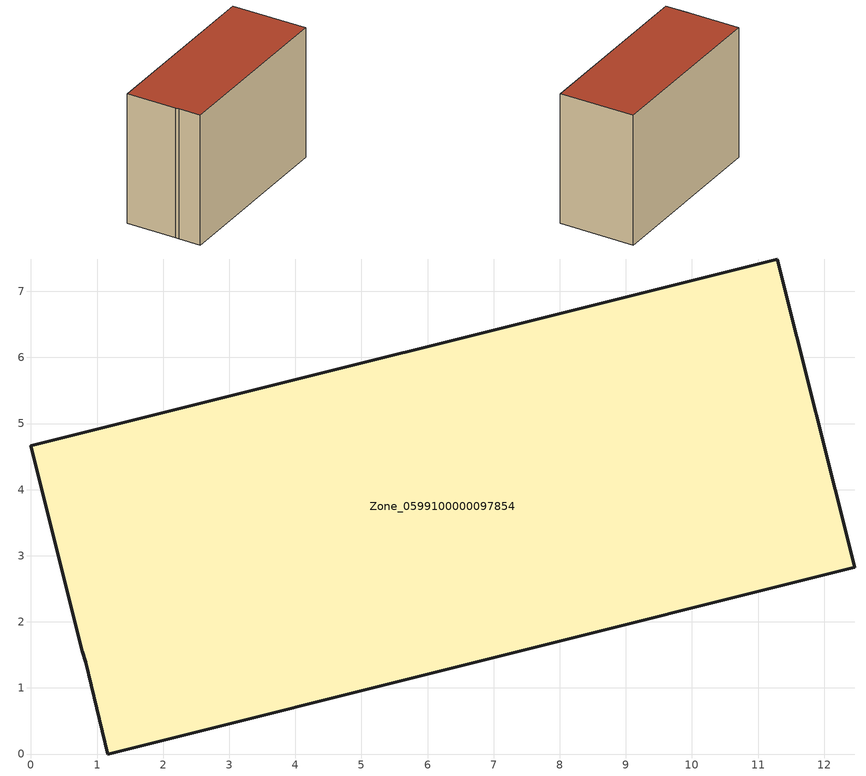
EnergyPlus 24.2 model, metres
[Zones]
Zone_0599100000097854
 floor ground (C_G): 1.16,0 0.83,1.39 0.77,1.55 0,4.66 11.29,7.49 12.46,2.83 z0
 wall outside (C_F): 1.16,0 12.46,2.83 11.29,7.49 0,4.66 0.77,1.55 0.83,1.39 1.16,0 z0:8.4
 roof outside (C_R): 0.83,1.39 1.16,0 12.46,2.83 11.29,7.49 0,4.66 0.77,1.55 z8.4
[BUILDING]
Pand.0599100000097854: North Axis=0; Terrain=City; Loads Convergence Tolerance Value=0.04; Temperature Convergence Tolerance Value=0.4; Solar Distribution=FullExterior; Maximum Number of Warmup Days=25; Minimum Number of Warmup Days=1
[Site:Location]
Rotterdam.The.Hague.AP_ZH_NLD Design_Conditions: Latitude=51.96; Longitude=4.45; Time Zone=1; Elevation=-4.5
[SITE:GROUNDTEMPERATURE:BUILDINGSURFACE]
18, 18, 18, 18, 18, 18, 18, 18, 18, 18, 18, 18
[MATERIAL] Thermal Absorptance=0.9; Solar Absorptance=0.7; Visible Absorptance=0.7
Name | Roughness | Thickness | Conductivity | Density | Specific Heat
G.TI.1992-2005 | MediumSmooth | 0.15 | 0.06 | 540 | 1210
F.TI.1992-2005 | Rough | 0.3 | 0.12 | 1920 | 840
R.TI.1992-2005 | MediumRough | 0.2 | 0.08 | 1500 | 1000
[CONSTRUCTION]
C_G: G.TI.1992-2005
C_F: F.TI.1992-2005
C_R: R.TI.1992-2005
[ZONE]
Zone_0599100000097854: Type=1; Multiplier=1; Ceiling Height=Autocalculate; Volume=Autocalculate; Floor Area=autocalculate; Part of Total Floor Area=Yes
[ZONEINFILTRATION:DESIGNFLOWRATE]
Infil_Zone_0599100000097854: Zone or ZoneList or Space or SpaceList=Zone_0599100000097854; Schedule=AlwaysOn; Design Flow Rate Calculation Method=Flow/Area; Flow Rate per Floor Area=0.0015; Constant Term Coefficient=1; Temperature Term Coefficient=0; Velocity Term Coefficient=0; Velocity Squared Term Coefficient=0
[HVACTEMPLATE:ZONE:IDEALLOADSAIRSYSTEM]
Zone_0599100000097854: Maximum Heating Supply Air Temperature=50; Minimum Cooling Supply Air Temperature=13; Maximum Heating Supply Air Humidity Ratio=0.0156; Minimum Cooling Supply Air Humidity Ratio=0.0077; Heating Limit=NoLimit; Cooling Limit=NoLimit; Dehumidification Control Type=ConstantSensibleHeatRatio; Cooling Sensible Heat Ratio=0.7; Dehumidification Setpoint=60; Humidification Control Type=None; Humidification Setpoint=30; Outdoor Air Method=None; Outdoor Air Flow Rate per Person=0.00944; Outdoor Air Flow Rate per Zone Floor Area=0; Outdoor Air Flow Rate per Zone=0; Demand Controlled Ventilation Type=None; Outdoor Air Economizer Type=NoEconomizer; Heat Recovery Type=None; Sensible Heat Recovery Effectiveness=0.7; Latent Heat Recovery Effectiveness=0.65
[ZONECONTROL:THERMOSTAT]
ThermostatControl_Zone_0599100000097854: Zone or ZoneList=Zone_0599100000097854; Control Type Schedule=DualSetpointControlType; Control 1=Thermostat_Zone_0599100000097854; Temperature Difference Between Cutout And Setpoint=0
[THERMOSTATSETPOINT:DUALSETPOINT]
Thermostat_Zone_0599100000097854: Heating Setpoint Temperature Schedule=HeatingSetpoint_Zone_0599100000097854; Cooling Setpoint Temperature Schedule=CoolingSetpoint_Zone_0599100000097854
[SCHEDULE:COMPACT]
HeatingSetpoint_Zone_0599100000097854: Through: 12/31, For: AllDays, Until: 24:00, 21
CoolingSetpoint_Zone_0599100000097854: Through: 12/31, For: AllDays, Until: 24:00, 24
DualSetpointControlType: Through: 12/31, For: AllDays, Until: 24:00, 4
AlwaysOn: Through: 12/31, For: AllDays, Until: 24:00, 1
